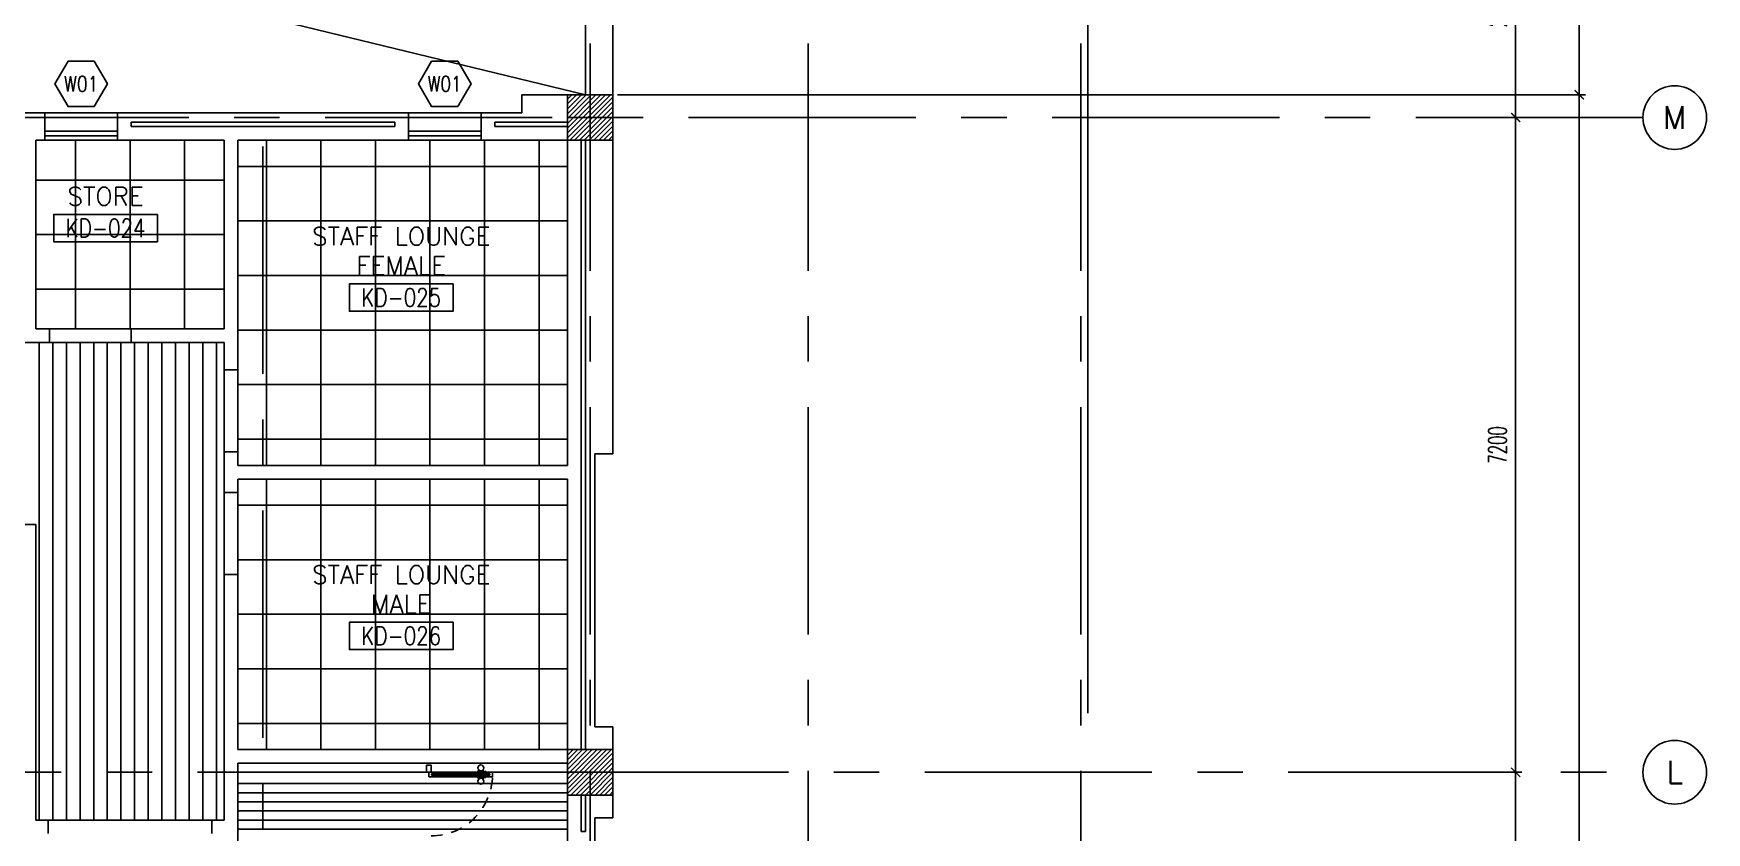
# Model space of a CAD drawing. Extents: x 417866.9 to 417960.2, y 43448 to 43538.2.
# Drawn here: x 417941.81 to 417960.22, y 43517.83 to 43526.62 of the extents above; entities that cross this region are included whole.
import ezdxf
from ezdxf.enums import TextEntityAlignment as Align

# ---------------------------------------------------------------- set-up
doc = ezdxf.new("R2010")
doc.units = 0
doc.header["$MEASUREMENT"] = 0
doc.header["$PDMODE"] = 3
doc.header["$PDSIZE"] = 0.1
doc.linetypes.add('CENTERX2', pattern=[4, 2.5, -0.5, 0.5, -0.5])
doc.linetypes.add('HIDDEN', pattern=[0.375, 0.25, -0.125])
doc.layers.get('0').update_dxf_attribs({"linetype": 'CONTINUOUS'})
doc.layers.get('DEFPOINTS').update_dxf_attribs({"linetype": 'CONTINUOUS'})
for name, color, linetype in [('AX-CR', 2, 'CONTINUOUS'), ('AX-DIM', 4, 'CONTINUOUS'), ('AX-TXT', 6, 'CONTINUOUS'), ('AXES', 11, 'CENTERX2'), ('CEILING', 4, 'CONTINUOUS'), ('COL', 2, 'CONTINUOUS'), ('DOOR', 4, 'CONTINUOUS'), ('HAT', 8, 'CONTINUOUS'), ('INSUL', 7, 'CONTINUOUS'), ('PART', 9, 'CONTINUOUS'), ('RM-BOX', 11, 'CONTINUOUS'), ('RM-NAME', 11, 'CONTINUOUS'), ('RM-NO', 11, 'CONTINUOUS'), ('SLOPE', 8, 'CONTINUOUS'), ('STR', 5, 'CONTINUOUS'), ('WALL', 2, 'CONTINUOUS'), ('WIN', 5, 'CONTINUOUS'), ('WIN-BOX', 3, 'CONTINUOUS'), ('WIN-NO', 5, 'CONTINUOUS')]:
    doc.layers.add(name, color=color, linetype=linetype)
doc.styles.add('ROMANS', font='ROMANS.shx', dxfattribs={"width": 0.6})
doc.dimstyles.new('STANDARD in', dxfattribs={"dimtxt": 0.2, "dimasz": 0.1, "dimexe": 0.07, "dimexo": 0.05, "dimgap": 0.1, "dimtad": 1, "dimdec": 0, "dimlfac": 1000, "dimzin": 0, "dimdsep": 46, "dimtxsty": 'ROMANS', "dimblk": 'ARCHTICK', "dimcen": 0.05, "dimdle": 0.05, "dimclrd": 4, "dimclre": 4, "dimclrt": 2, "dimadec": 0, "dimazin": 0, "dimtfac": 1, "dimtdec": 0, "dimtmove": 2, "dimatfit": 3, "dimldrblk": 'ARCHTICK', "dimfxl": 0, "dimtolj": 1, "dimtzin": 0, "dimarcsym": 0})

# ---------------------------------------------------------------- blocks, each defined once
blk = doc.blocks.new('_ARCHTICK')
at = {"color": 0, "linetype": 'ByBlock', "const_width": 0.15}
blk.add_lwpolyline([(-0.5, -0.5), (0.5, 0.5)], dxfattribs=at)
blk = doc.blocks.new('*D126')
at = {"layer": 'AX-DIM', "color": 4, "lineweight": -2}
for p, q in [((417948.237, 43525.944), (417958.889, 43525.944)), ((417958.819, 43525.994), (417958.819, 43466.574)), ((417948.237, 43466.624), (417958.889, 43466.624))]:
    blk.add_line(p, q, dxfattribs=at)
at = {"layer": 'DEFPOINTS', "color": 0}
for p in [(417948.187, 43525.944), (417948.187, 43466.624), (417958.819, 43466.624)]:
    blk.add_point(p, dxfattribs=at)
at = {"layer": 'AX-DIM', "color": 4, "lineweight": -2, "xscale": 0.1, "yscale": 0.1, "zscale": 0.1}
for p, rotation in [((417958.819, 43525.944), 90), ((417958.819, 43466.624), 270)]:
    blk.add_blockref('_ARCHTICK', p, dxfattribs=dict(at, rotation=rotation))
at = {"layer": 'AX-DIM', "color": 2, "insert": (417958.619, 43496.284), "char_height": 0.2, "attachment_point": 5, "rotation": 90, "style": 'ROMANS'}
blk.add_mtext('\\A1;59320', dxfattribs=at)
blk = doc.blocks.new('*D127')
at = {"layer": 'AX-DIM', "color": 4, "lineweight": -2}
for p, q in [((417958.119, 43525.744), (417958.119, 43518.444)), ((417957.769, 43525.694), (417958.189, 43525.694)), ((417957.769, 43518.494), (417958.189, 43518.494))]:
    blk.add_line(p, q, dxfattribs=at)
at = {"layer": 'DEFPOINTS', "color": 0}
for p in [(417957.719, 43525.694), (417957.719, 43518.494), (417958.119, 43518.494)]:
    blk.add_point(p, dxfattribs=at)
at = {"layer": 'AX-DIM', "color": 4, "lineweight": -2, "xscale": 0.1, "yscale": 0.1, "zscale": 0.1}
for p, rotation in [((417958.119, 43525.694), 90), ((417958.119, 43518.494), 270)]:
    blk.add_blockref('_ARCHTICK', p, dxfattribs=dict(at, rotation=rotation))
at = {"layer": 'AX-DIM', "color": 2, "insert": (417957.919, 43522.094), "char_height": 0.2, "attachment_point": 5, "rotation": 90, "style": 'ROMANS'}
blk.add_mtext('\\A1;7200', dxfattribs=at)
blk = doc.blocks.new('COL50')
at = {"layer": 'COL'}
blk.add_lwpolyline([(-250, 250), (-250, -250), (250, -250), (250, 250)], close=True, dxfattribs=at)
blk = doc.blocks.new('*X92')
at = {"color": 0}
for p, q in [((253129, 62316), (253614, 62801)), ((253129, 62369), (253561, 62801)), ((253129, 62422), (253508, 62801)), ((253129, 62475), (253455, 62801)), ((253129, 62528), (253402, 62801)), ((253129, 62581), (253349, 62801)), ((253129, 62634), (253296, 62801)), ((253129, 62687), (253243, 62801)), ((253129, 62740), (253190, 62801)), ((253129, 62793), (253136, 62801)), ((253167, 62301), (253629, 62763)), ((253220, 62301), (253629, 62710)), ((253273, 62301), (253629, 62657)), ((253326, 62301), (253629, 62604)), ((253379, 62301), (253629, 62551)), ((253432, 62301), (253629, 62498)), ((253485, 62301), (253629, 62445)), ((253538, 62301), (253629, 62392)), ((253591, 62301), (253629, 62338))]:
    blk.add_line(p, q, dxfattribs=at)
blk = doc.blocks.new('*D138')
at = {"layer": 'AX-DIM', "color": 4, "lineweight": -2}
for p, q in [((417958.119, 43518.544), (417958.119, 43511.244)), ((417957.769, 43518.494), (417958.189, 43518.494)), ((417957.769, 43511.294), (417958.189, 43511.294))]:
    blk.add_line(p, q, dxfattribs=at)
at = {"layer": 'DEFPOINTS', "color": 0}
for p in [(417957.719, 43518.494), (417957.719, 43511.294), (417958.119, 43511.294)]:
    blk.add_point(p, dxfattribs=at)
at = {"layer": 'AX-DIM', "color": 4, "lineweight": -2, "xscale": 0.1, "yscale": 0.1, "zscale": 0.1}
for p, rotation in [((417958.119, 43518.494), 90), ((417958.119, 43511.294), 270)]:
    blk.add_blockref('_ARCHTICK', p, dxfattribs=dict(at, rotation=rotation))
at = {"layer": 'AX-DIM', "color": 2, "insert": (417957.919, 43514.894), "char_height": 0.2, "attachment_point": 5, "rotation": 90, "style": 'ROMANS'}
blk.add_mtext('\\A1;7200', dxfattribs=at)
blk = doc.blocks.new('AXR')
at = {"layer": 'AX-CR'}
blk.add_circle((350, 0), 350, dxfattribs=at)
at = {"layer": 'AX-TXT', "style": 'ROMANS'}
blk.add_attdef('AX', text='', height=250, dxfattribs=at).set_placement((350, 0), align=Align.MIDDLE)
blk = doc.blocks.new('*D139')
at = {"layer": 'AX-DIM', "color": 4, "linetype": 'ByBlock', "lineweight": -2}
for p, q in [((417958.819, 43536.019), (417958.819, 43525.894)), ((417950.976, 43535.969), (417958.889, 43535.969)), ((417958.169, 43525.944), (417958.889, 43525.944))]:
    blk.add_line(p, q, dxfattribs=at)
at = {"layer": 'DEFPOINTS', "color": 0, "linetype": 'ByBlock'}
for p in [(417950.926, 43535.969), (417958.119, 43525.944), (417958.819, 43525.944)]:
    blk.add_point(p, dxfattribs=at)
at = {"layer": 'AX-DIM', "color": 4, "linetype": 'ByBlock', "lineweight": -2, "xscale": 0.1, "yscale": 0.1, "zscale": 0.1}
for p, rotation in [((417958.819, 43535.969), 90), ((417958.819, 43525.944), 270)]:
    blk.add_blockref('_ARCHTICK', p, dxfattribs=dict(at, rotation=rotation))
at = {"layer": 'AX-DIM', "color": 2, "linetype": 'ByBlock', "insert": (417958.619, 43530.957), "char_height": 0.2, "attachment_point": 5, "rotation": 90, "style": 'ROMANS'}
blk.add_mtext('\\A1;10025', dxfattribs=at)
blk = doc.blocks.new('WW1')
at = {"layer": 'WIN-BOX'}
blk.add_lwpolyline([(144, -250), (289, 0), (144, 250), (-144, 250), (-289, 0), (-144, -250)], close=True, dxfattribs=at)
at = {"layer": 'WIN-NO', "style": 'ROMANS', "width": 0.8}
blk.add_attdef('W00', text='', height=170, dxfattribs=at).set_placement((0, 0), align=Align.MIDDLE)
blk = doc.blocks.new('*X91')
at = {"color": 0}
for p, q in [((253129, 69528), (253601, 70001)), ((253129, 69581), (253548, 70001)), ((253129, 69634), (253495, 70001)), ((253129, 69687), (253442, 70001)), ((253129, 69740), (253389, 70001)), ((253129, 69793), (253336, 70001)), ((253129, 69846), (253283, 70001)), ((253129, 69900), (253230, 70001)), ((253129, 69953), (253177, 70001)), ((253154, 69501), (253629, 69975)), ((253207, 69501), (253629, 69922)), ((253260, 69501), (253629, 69869)), ((253313, 69501), (253629, 69816)), ((253366, 69501), (253629, 69763)), ((253419, 69501), (253629, 69710)), ((253473, 69501), (253629, 69657)), ((253526, 69501), (253629, 69604)), ((253579, 69501), (253629, 69551))]:
    blk.add_line(p, q, dxfattribs=at)
blk = doc.blocks.new('*D142')
at = {"layer": 'AX-DIM', "color": 4, "lineweight": -2}
for p, q in [((417957.769, 43528.094), (417958.189, 43528.094)), ((417958.119, 43528.144), (417958.119, 43525.644)), ((417957.769, 43525.694), (417958.189, 43525.694))]:
    blk.add_line(p, q, dxfattribs=at)
at = {"layer": 'DEFPOINTS', "color": 0}
for p in [(417957.719, 43528.094), (417957.719, 43525.694), (417958.119, 43525.694)]:
    blk.add_point(p, dxfattribs=at)
at = {"layer": 'AX-DIM', "color": 4, "lineweight": -2, "xscale": 0.1, "yscale": 0.1, "zscale": 0.1}
for p, rotation in [((417958.119, 43528.094), 90), ((417958.119, 43525.694), 270)]:
    blk.add_blockref('_ARCHTICK', p, dxfattribs=dict(at, rotation=rotation))
at = {"layer": 'AX-DIM', "color": 2, "insert": (417957.919, 43526.894), "char_height": 0.2, "attachment_point": 5, "rotation": 90, "style": 'ROMANS'}
blk.add_mtext('\\A1;2400', dxfattribs=at)
blk = doc.blocks.new('*D279')
at = {"layer": 'AX-DIM', "color": 4, "lineweight": -2}
for p, q in [((417948.187, 43536.43), (417948.187, 43537.15)), ((417953.412, 43519.144), (417953.412, 43537.15)), ((417948.137, 43537.08), (417953.462, 43537.08))]:
    blk.add_line(p, q, dxfattribs=at)
at = {"layer": 'DEFPOINTS', "color": 0}
for p in [(417953.412, 43537.08), (417948.187, 43536.38), (417953.412, 43519.094)]:
    blk.add_point(p, dxfattribs=at)
at = {"layer": 'AX-DIM', "color": 4, "lineweight": -2, "xscale": 0.1, "yscale": 0.1, "zscale": 0.1, "rotation": 180}
blk.add_blockref('_ARCHTICK', (417948.187, 43537.08), dxfattribs=at)
at = {"layer": 'AX-DIM', "color": 4, "lineweight": -2, "xscale": 0.1, "yscale": 0.1, "zscale": 0.1}
blk.add_blockref('_ARCHTICK', (417953.412, 43537.08), dxfattribs=at)
at = {"layer": 'AX-DIM', "color": 2, "insert": (417950.799, 43537.28), "char_height": 0.2, "attachment_point": 5, "style": 'ROMANS'}
blk.add_mtext('\\A1;5225', dxfattribs=at)
blk = doc.blocks.new('*D278')
at = {"layer": 'AX-DIM', "color": 4, "lineweight": -2}
for p, q in [((417873.497, 43534.597), (417873.497, 43537.15)), ((417948.187, 43524.951), (417948.187, 43537.15)), ((417873.447, 43537.08), (417948.237, 43537.08))]:
    blk.add_line(p, q, dxfattribs=at)
at = {"layer": 'DEFPOINTS', "color": 0}
for p in [(417948.187, 43537.08), (417873.497, 43534.547), (417948.187, 43524.901)]:
    blk.add_point(p, dxfattribs=at)
at = {"layer": 'AX-DIM', "color": 4, "lineweight": -2, "xscale": 0.1, "yscale": 0.1, "zscale": 0.1, "rotation": 180}
blk.add_blockref('_ARCHTICK', (417873.497, 43537.08), dxfattribs=at)
at = {"layer": 'AX-DIM', "color": 4, "lineweight": -2, "xscale": 0.1, "yscale": 0.1, "zscale": 0.1}
blk.add_blockref('_ARCHTICK', (417948.187, 43537.08), dxfattribs=at)
at = {"layer": 'AX-DIM', "color": 2, "insert": (417910.842, 43537.28), "char_height": 0.2, "attachment_point": 5, "style": 'ROMANS'}
blk.add_mtext('\\A1;74690', dxfattribs=at)
blk = doc.blocks.new('RM1')
at = {"layer": 'RM-BOX'}
blk.add_lwpolyline([(570, -200), (-570, -200), (-570, -500), (570, -500)], close=True, dxfattribs=at)
at = {"layer": 'RM-NAME', "style": 'ROMANS'}
for tag, p in [('ROOMNAME1', (0, 324)), ('ROOMNAME2', (0, 0))]:
    blk.add_attdef(tag, text='', height=200, dxfattribs=at).set_placement(p, align=Align.MIDDLE)
at = {"layer": 'RM-NO', "style": 'ROMANS', "width": 0.8}
blk.add_attdef('ROOMNO', text='', height=200, dxfattribs=at).set_placement((0, -350), align=Align.MIDDLE)

msp = doc.modelspace()

# ---------------------------------------------------------------- linework, layer by layer
at = {"layer": 'AX-DIM'}
msp.add_line((417947.6866, 43525.6943), (417948.1866, 43525.6943), dxfattribs=at)
at = {"layer": 'AXES'}
for p, q in [((417947.9366, 43460.01), (417947.9366, 43537.5491)), ((417950.3366, 43460.01), (417950.3366, 43537.5491)), ((417953.3366, 43460.01), (417953.3366, 43537.5491)), ((417959.5194, 43525.6943), (417889.6966, 43525.6943)), ((417944.3366, 43466.8743), (417944.3366, 43525.6943)), ((417867.6171, 43518.4943), (417959.5152, 43518.4943))]:
    msp.add_line(p, q, dxfattribs=at)
at = {"layer": 'CEILING'}
for p, q in [((417942.2741, 43525.4443), (417942.2741, 43523.3693)), ((417942.8741, 43525.4443), (417942.8741, 43523.3693)), ((417943.4741, 43525.4443), (417943.4741, 43523.3693)), ((417944.3741, 43521.8693), (417944.3741, 43525.4443)), ((417944.9741, 43521.8693), (417944.9741, 43525.4443)), ((417945.5741, 43521.8693), (417945.5741, 43525.4443)), ((417946.1741, 43521.8693), (417946.1741, 43525.4443)), ((417946.7741, 43521.8693), (417946.7741, 43525.4443)), ((417947.3741, 43521.8693), (417947.3741, 43525.4443)), ((417944.0616, 43525.1568), (417947.6866, 43525.1568)), ((417943.9116, 43525.0068), (417941.8366, 43525.0068)), ((417943.9116, 43524.4068), (417941.8366, 43524.4068)), ((417944.0616, 43524.5568), (417947.6866, 43524.5568)), ((417944.0616, 43523.9568), (417947.6866, 43523.9568)), ((417943.9116, 43523.8068), (417941.8366, 43523.8068)), ((417944.0616, 43523.3568), (417947.6866, 43523.3568)), ((417941.8741, 43517.9693), (417941.8741, 43523.2193)), ((417942.0241, 43517.9693), (417942.0241, 43523.2193)), ((417942.1741, 43517.9693), (417942.1741, 43523.2193)), ((417942.3241, 43517.9693), (417942.3241, 43523.2193)), ((417942.4741, 43517.9693), (417942.4741, 43523.2193)), ((417942.6241, 43517.9693), (417942.6241, 43523.2193)), ((417942.7741, 43517.9693), (417942.7741, 43523.2193)), ((417942.9241, 43517.9693), (417942.9241, 43523.2193)), ((417943.0741, 43517.9693), (417943.0741, 43523.2193)), ((417943.2241, 43517.9693), (417943.2241, 43523.2193)), ((417943.3741, 43517.9693), (417943.3741, 43523.2193)), ((417943.5241, 43517.9693), (417943.5241, 43523.2193)), ((417943.6741, 43517.9693), (417943.6741, 43523.2193)), ((417943.8241, 43517.9693), (417943.8241, 43523.2193)), ((417944.0616, 43522.7568), (417947.6866, 43522.7568)), ((417944.0616, 43522.1568), (417947.6866, 43522.1568)), ((417944.3741, 43521.7193), (417944.3741, 43518.7443)), ((417944.9741, 43521.7193), (417944.9741, 43518.7443)), ((417945.5741, 43521.7193), (417945.5741, 43518.7443)), ((417946.1741, 43521.7193), (417946.1741, 43518.7443)), ((417946.7741, 43521.7193), (417946.7741, 43518.7443)), ((417947.3741, 43521.7193), (417947.3741, 43518.7443)), ((417944.0616, 43521.4318), (417947.6866, 43521.4318)), ((417944.0616, 43520.8318), (417947.6866, 43520.8318)), ((417944.0616, 43520.2318), (417947.6866, 43520.2318)), ((417944.0616, 43519.6318), (417947.6866, 43519.6318)), ((417944.0616, 43519.0318), (417947.6866, 43519.0318)), ((417947.6866, 43518.4943), (417944.0616, 43518.4943)), ((417947.6866, 43518.3693), (417944.0616, 43518.3693)), ((417947.6866, 43518.2693), (417944.0616, 43518.2693)), ((417947.6866, 43518.1693), (417944.0616, 43518.1693)), ((417947.6866, 43518.0693), (417944.0616, 43518.0693)), ((417947.6866, 43517.9693), (417944.0616, 43517.9693)), ((417947.6866, 43517.8693), (417944.0616, 43517.8693))]:
    msp.add_line(p, q, dxfattribs=at)
at = {"layer": 'COL'}
msp.add_lwpolyline([(417948.1866, 43525.4443), (417948.1866, 43525.9443), (417947.6866, 43525.9443), (417947.6866, 43525.4443)], close=True, dxfattribs=at)
at = {"layer": 'DOOR', "color": 97, "linetype": 'ByBlock'}
for p, q in [((417946.2116, 43518.4943), (417946.1616, 43518.4943)), ((417946.1616, 43518.4443), (417946.1616, 43518.4943)), ((417946.1616, 43518.4443), (417946.2116, 43518.4443)), ((417946.1916, 43518.4773), (417946.2116, 43518.4773)), ((417946.1916, 43518.4613), (417946.1916, 43518.4773)), ((417946.2116, 43518.4613), (417946.1916, 43518.4613)), ((417946.2116, 43518.4943), (417946.8116, 43518.4943)), ((417946.2116, 43518.4773), (417946.2116, 43518.4943)), ((417946.2116, 43518.4773), (417946.8116, 43518.4773)), ((417946.2116, 43518.4613), (417946.8116, 43518.4613)), ((417946.2116, 43518.4443), (417946.2116, 43518.4613)), ((417946.8116, 43518.4443), (417946.2116, 43518.4443)), ((417946.7019, 43518.5015), (417946.7019, 43518.5105)), ((417946.7667, 43518.5105), (417946.7019, 43518.5105)), ((417946.7667, 43518.5015), (417946.7019, 43518.5015)), ((417946.7019, 43518.4371), (417946.7019, 43518.4281)), ((417946.7667, 43518.4371), (417946.7019, 43518.4371)), ((417946.7667, 43518.4281), (417946.7019, 43518.4281)), ((417946.7667, 43518.5015), (417946.7667, 43518.5105)), ((417946.7667, 43518.4371), (417946.7667, 43518.4281)), ((417946.7793, 43518.4943), (417946.7793, 43518.5015)), ((417946.7893, 43518.5015), (417946.7793, 43518.5015)), ((417946.7793, 43518.4443), (417946.7793, 43518.4371)), ((417946.7893, 43518.4371), (417946.7793, 43518.4371)), ((417946.7893, 43518.4943), (417946.7893, 43518.5015)), ((417946.7893, 43518.4443), (417946.7893, 43518.4371)), ((417946.8116, 43518.4943), (417946.8116, 43518.4773)), ((417946.8116, 43518.4943), (417946.8616, 43518.4943)), ((417946.8116, 43518.4773), (417946.8316, 43518.4773)), ((417946.8116, 43518.4613), (417946.8116, 43518.4443)), ((417946.8116, 43518.4613), (417946.8316, 43518.4613)), ((417946.8116, 43518.4443), (417946.8616, 43518.4443)), ((417946.8316, 43518.4773), (417946.8316, 43518.4613)), ((417946.8616, 43518.4943), (417946.8616, 43518.4443)), ((417946.8616, 43518.4443), (417946.8616, 43518.4943))]:
    msp.add_line(p, q, dxfattribs=at)
for centre in [(417946.7343, 43518.5429), (417946.7343, 43518.3958)]:
    msp.add_circle(centre, 0.0324, dxfattribs=at)
at = {"layer": 'DOOR', "color": 97, "linetype": 'HIDDEN', "ltscale": 0.5}
msp.add_arc((417946.1871, 43518.4693), 0.675, 269.96077, 2.12255, dxfattribs=at)
at = {"layer": 'INSUL'}
for p, q in [((417942.8866, 43525.6443), (417942.8866, 43525.5943)), ((417942.8866, 43525.6443), (417945.7866, 43525.6443)), ((417942.8866, 43525.5943), (417945.7866, 43525.5943)), ((417945.7866, 43525.6443), (417945.7866, 43525.5943)), ((417946.8866, 43525.6443), (417947.6866, 43525.6443)), ((417946.8866, 43525.6443), (417946.8866, 43525.5943)), ((417946.8866, 43525.5943), (417947.6866, 43525.5943)), ((417947.8366, 43518.7443), (417947.8366, 43525.4443)), ((417947.8866, 43518.7443), (417947.8866, 43525.4443)), ((417947.8366, 43518.2443), (417947.8366, 43517.8443)), ((417947.8866, 43518.2443), (417947.8866, 43517.8443)), ((417947.8866, 43517.8443), (417947.8366, 43517.8443))]:
    msp.add_line(p, q, dxfattribs=at)
at = {"layer": 'PART'}
msp.add_line((417946.1866, 43518.4943), (417946.1366, 43518.4943), dxfattribs=at)
msp.add_lwpolyline([(417946.1366, 43518.5713), (417946.1866, 43518.5713), (417946.1866, 43518.4943), (417946.1366, 43518.4943)], close=True, dxfattribs=at)
at = {"layer": 'SLOPE', "color": 5}
msp.add_line((417940.9866, 43527.6193), (417947.8866, 43525.9443), dxfattribs=at)
at = {"layer": 'STR'}
msp.add_line((417947.8866, 43525.9443), (417947.8866, 43529.2943), dxfattribs=at)
at = {"layer": 'WALL'}
for p, q in [((417947.1866, 43525.9443), (417947.1866, 43525.7443)), ((417948.1866, 43525.9443), (417947.1866, 43525.9443)), ((417948.1866, 43521.9943), (417948.1866, 43525.9443)), ((417941.2372, 43525.7443), (417941.9366, 43525.7443)), ((417941.9366, 43525.7443), (417941.9366, 43525.4443)), ((417942.7366, 43525.7443), (417942.7366, 43525.4443)), ((417942.7366, 43525.7443), (417945.9366, 43525.7443)), ((417945.9366, 43525.7443), (417945.9366, 43525.4443)), ((417946.7366, 43525.7443), (417946.7366, 43525.4443)), ((417947.1866, 43525.7443), (417946.7366, 43525.7443)), ((417941.8366, 43523.3693), (417941.8366, 43525.4443)), ((417941.8366, 43525.4443), (417941.9366, 43525.4443)), ((417942.7366, 43525.4443), (417943.9116, 43525.4443)), ((417943.9116, 43525.4443), (417943.9116, 43523.3693)), ((417944.0616, 43522.9193), (417944.0616, 43525.4443)), ((417944.0616, 43525.4443), (417945.9366, 43525.4443)), ((417947.6866, 43525.4443), (417946.7366, 43525.4443)), ((417947.6866, 43521.8693), (417947.6866, 43525.4443)), ((417941.8366, 43523.3693), (417942.8866, 43523.3693)), ((417941.9866, 43523.2193), (417941.9866, 43523.3693)), ((417942.8866, 43523.2193), (417942.8866, 43523.3693)), ((417942.8866, 43523.3693), (417943.9116, 43523.3693)), ((417940.5366, 43523.2193), (417942.8866, 43523.2193)), ((417942.8866, 43523.2193), (417943.9116, 43523.2193)), ((417943.9116, 43523.2193), (417943.9116, 43522.9193)), ((417944.0616, 43522.9193), (417943.9116, 43522.9193)), ((417943.9116, 43522.9193), (417943.9116, 43521.5693)), ((417944.0616, 43521.8693), (417944.0616, 43522.9193)), ((417944.0616, 43522.0193), (417943.9116, 43522.0193)), ((417947.6866, 43521.8693), (417944.0616, 43521.8693)), ((417947.9866, 43518.9943), (417947.9866, 43521.9943)), ((417948.1866, 43521.9943), (417947.9866, 43521.9943)), ((417947.6866, 43521.7193), (417944.0616, 43521.7193)), ((417944.0616, 43521.5693), (417944.0616, 43521.7193)), ((417947.6866, 43518.7443), (417947.6866, 43521.7193)), ((417944.0616, 43521.5693), (417943.9116, 43521.5693)), ((417943.9116, 43521.5693), (417943.9116, 43517.9693)), ((417944.0616, 43518.7443), (417944.0616, 43521.5693)), ((417941.8366, 43521.2193), (417938.0116, 43521.2193)), ((417941.8366, 43521.2193), (417941.8366, 43517.9693)), ((417941.8366, 43517.9693), (417941.8366, 43521.2193)), ((417944.0616, 43520.6693), (417943.9116, 43520.6693)), ((417948.1866, 43518.9943), (417947.9866, 43518.9943)), ((417948.1866, 43518.9943), (417948.1866, 43517.9943)), ((417947.6866, 43518.7443), (417944.0616, 43518.7443)), ((417947.6866, 43518.8818), (417947.6866, 43518.7443)), ((417947.6866, 43518.5943), (417944.0616, 43518.5943)), ((417944.0616, 43515.7443), (417944.0616, 43518.5943)), ((417947.6866, 43518.2443), (417947.6866, 43517.6943)), ((417941.9741, 43517.9693), (417941.8366, 43517.9693)), ((417941.9741, 43517.9693), (417941.9741, 43517.8193)), ((417943.9116, 43517.9693), (417941.9741, 43517.9693)), ((417943.7741, 43517.9693), (417943.7741, 43517.8193)), ((417947.9866, 43517.9943), (417947.9866, 43517.6943)), ((417948.1866, 43517.9943), (417947.9866, 43517.9943))]:
    msp.add_line(p, q, dxfattribs=at)
at = {"layer": 'WIN'}
for p, q in [((417941.9366, 43525.7443), (417942.7366, 43525.7443)), ((417945.9366, 43525.7443), (417946.7366, 43525.7443)), ((417941.9366, 43525.5443), (417942.7366, 43525.5443)), ((417945.9366, 43525.5443), (417946.7366, 43525.5443)), ((417941.9366, 43525.4943), (417942.7366, 43525.4943)), ((417941.9366, 43525.4443), (417942.7366, 43525.4443)), ((417945.9366, 43525.4943), (417946.7366, 43525.4943)), ((417945.9366, 43525.4443), (417946.7366, 43525.4443))]:
    msp.add_line(p, q, dxfattribs=at)

# ---------------------------------------------------------------- block references
at = {"layer": 'AXES', "xscale": 0.001000000047497451, "yscale": 0.0009999999892897904, "zscale": 0.001}
for p, values in [((417959.5194, 43525.6943), {'AX': 'M'}), ((417959.5194, 43518.4943), {'AX': 'L'})]:
    msp.add_blockref('AXR', p, dxfattribs=at).add_auto_attribs(values)
at = {"layer": 'COL', "xscale": -0.001000000047497451, "yscale": 0.0009999999892897904, "zscale": 0.001}
msp.add_blockref('COL50', (417947.9366, 43518.4943), dxfattribs=at)
at = {"layer": 'HAT', "xscale": 0.001000000047497451, "yscale": 0.0009999999892897904, "zscale": 0.001}
for name in ['*X91', '*X92']:
    msp.add_blockref(name, (417694.5581, 43455.9433), dxfattribs=at)
at = {"layer": 'RM-NAME', "xscale": 0.001000000047497451, "yscale": 0.0009999999892897904, "zscale": 0.001}
for p, values in [((417942.6054, 43524.8285), {'ROOMNO': 'KD-024', 'ROOMNAME2': 'STORE'}), ((417945.8582, 43524.0649), {'ROOMNO': 'KD-025', 'ROOMNAME2': 'FEMALE', 'ROOMNAME1': 'STAFF LOUNGE'}), ((417945.8582, 43520.3442), {'ROOMNO': 'KD-026', 'ROOMNAME2': 'MALE', 'ROOMNAME1': 'STAFF LOUNGE'})]:
    msp.add_blockref('RM1', p, dxfattribs=at).add_auto_attribs(values)
at = {"layer": 'WIN-NO', "xscale": 0.001000000047497451, "yscale": 0.0009999999892897904, "zscale": 0.001}
for p in [(417942.3366, 43526.0638), (417946.3366, 43526.0638)]:
    msp.add_blockref('WW1', p, dxfattribs=at).add_auto_attribs({'W00': 'W01'})

# ---------------------------------------------------------------- dimensions: what is measured, and where the dimension line sits
at = {"layer": 'AX-DIM'}
for base, p1, p2, picture, middle in [((417948.1866, 43537.0798), (417873.4966, 43534.5472), (417948.1866, 43524.9014), '*D278', (417910.8416, 43537.2798)), ((417953.4116, 43537.0798), (417948.1866, 43536.3798), (417953.4116, 43519.0938), '*D279', (417950.7991, 43537.2798))]:
    dim = msp.add_linear_dim(base=base, p1=p1, p2=p2, dimstyle='STANDARD in', dxfattribs=at)
    dim.commit()
    dim.dimension.update_dxf_attribs({"geometry": picture, "text_midpoint": middle})
at = {"layer": 'AX-DIM', "linetype": 'ByBlock'}
dim = msp.add_linear_dim(base=(417958.8194, 43525.9443), p1=(417950.9264, 43535.9693), p2=(417958.1194, 43525.9443), angle=270, dimstyle='STANDARD in', dxfattribs=at)
dim.commit()
dim.dimension.update_dxf_attribs({"geometry": '*D139', "text_midpoint": (417958.6194, 43530.9568)})
at = {"layer": 'AX-DIM', "color": 6}
for base, p1, p2, picture, middle in [((417958.1194, 43525.6943), (417957.7194, 43528.0943), (417957.7194, 43525.6943), '*D142', (417957.9194, 43526.8943)), ((417958.1194, 43518.4943), (417957.7194, 43525.6943), (417957.7194, 43518.4943), '*D127', (417957.9194, 43522.0943)), ((417958.1194, 43511.2943), (417957.7194, 43518.4943), (417957.7194, 43511.2943), '*D138', (417957.9194, 43514.8943))]:
    dim = msp.add_linear_dim(base=base, p1=p1, p2=p2, angle=270, dimstyle='STANDARD in', dxfattribs=at)
    dim.commit()
    dim.dimension.update_dxf_attribs({"geometry": picture, "text_midpoint": middle})
at = {"layer": 'AX-DIM'}
dim = msp.add_linear_dim(base=(417958.8194, 43466.6243), p1=(417948.1866, 43525.9443), p2=(417948.1866, 43466.6243), angle=270, dimstyle='STANDARD in', dxfattribs=at)
dim.commit()
dim.dimension.update_dxf_attribs({"geometry": '*D126', "text_midpoint": (417958.6194, 43496.2843)})

doc.saveas('drawing.dxf')
